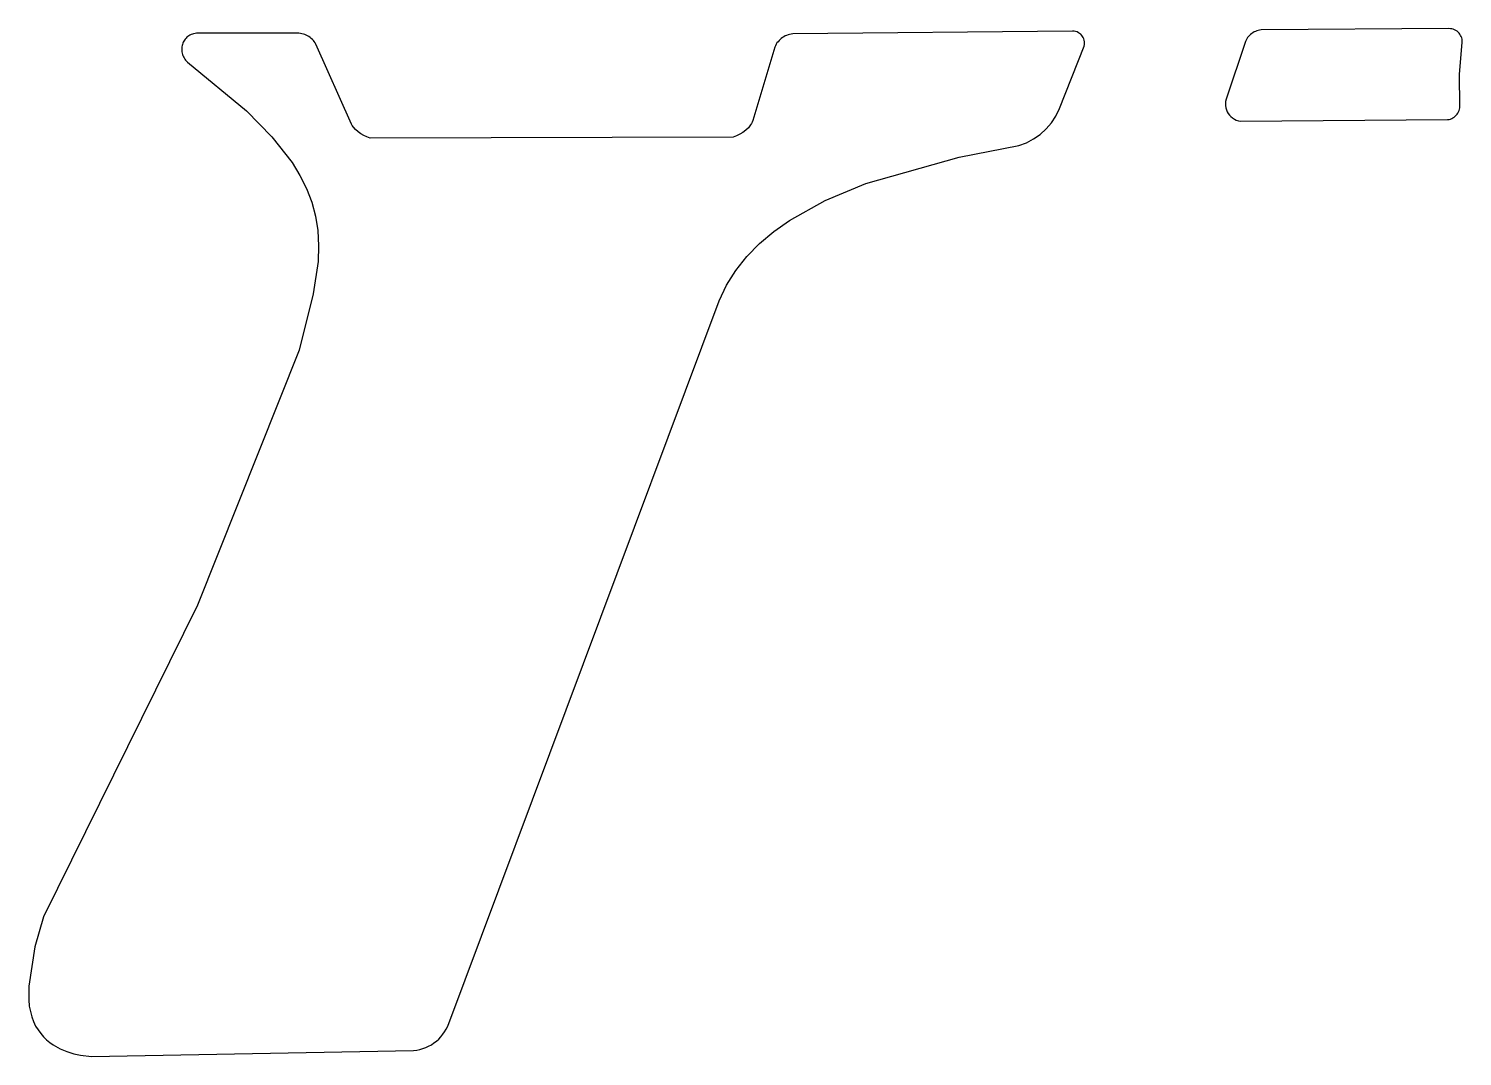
# Model space of a CAD drawing. Header units: millimetres. Extents: x 11 to 139, y -292 to -201.
import ezdxf

# ---------------------------------------------------------------- set-up
doc = ezdxf.new("R2010")
doc.units = ezdxf.units.MM
doc.layers.add('Layer 1', color=5, linetype='Continuous')

msp = doc.modelspace()

# ---------------------------------------------------------------- linework, layer by layer
at = {"layer": 'Layer 1'}
for points in [[(104.1, -200.89), (79.09, -201.13), (78.95, -201.15), (78.81, -201.17), (78.67, -201.21), (78.54, -201.26), (78.41, -201.31), (78.29, -201.38), (78.17, -201.45), (78.06, -201.53), (77.96, -201.62), (77.86, -201.72), (77.77, -201.83), (77.68, -201.94), (77.61, -202.06), (77.54, -202.19), (77.48, -202.32), (75.53, -208.86), (75.47, -209.01), (75.4, -209.14), (75.32, -209.27), (75.12, -209.52), (74.9, -209.74), (74.64, -209.93), (74.36, -210.1), (74.07, -210.24), (73.75, -210.35), (41.33, -210.44), (41.03, -210.33), (40.75, -210.2), (40.48, -210.05), (40.24, -209.87), (40.01, -209.67), (39.82, -209.45), (39.73, -209.32), (39.66, -209.2), (36.48, -202.05), (36.41, -201.94), (36.33, -201.82), (36.25, -201.72), (36.16, -201.62), (36.06, -201.53), (35.95, -201.44), (35.85, -201.37), (35.73, -201.3), (35.61, -201.24), (35.49, -201.18), (35.36, -201.14), (35.23, -201.11), (35.09, -201.08), (34.96, -201.07), (25.8, -201.07), (25.68, -201.08), (25.55, -201.11), (25.44, -201.14), (25.33, -201.18), (25.22, -201.23), (25.12, -201.29), (25.03, -201.36), (24.95, -201.43), (24.87, -201.51), (24.8, -201.59), (24.73, -201.68), (24.67, -201.77), (24.62, -201.87), (24.58, -201.97), (24.55, -202.08), (24.52, -202.18), (24.5, -202.29), (24.48, -202.4), (24.48, -202.51), (24.48, -202.63), (24.5, -202.74), (24.52, -202.85), (24.55, -202.96), (24.58, -203.07), (24.63, -203.18), (24.69, -203.28), (24.75, -203.39), (24.83, -203.48), (24.91, -203.58), (25, -203.67), (30.26, -208.01), (32.55, -210.32), (34.34, -212.61), (35.05, -213.77), (35.64, -214.95), (36.1, -216.16), (36.44, -217.41), (36.64, -218.71), (36.72, -220.06), (36.68, -221.47), (36.23, -224.37), (34.97, -229.39), (25.88, -252.19), (12.14, -280.03), (11.37, -282.71), (10.81, -286.24), (10.81, -287.45), (10.86, -288), (10.96, -288.5), (11.09, -288.97), (11.25, -289.39), (11.43, -289.79), (11.65, -290.14), (11.88, -290.47), (12.14, -290.76), (12.41, -291.03), (12.69, -291.26), (12.99, -291.47), (13.61, -291.82), (14.23, -292.08), (14.85, -292.27), (15.43, -292.39), (16.41, -292.5), (45.2, -291.98), (45.49, -291.94), (45.76, -291.88), (46.03, -291.81), (46.3, -291.71), (46.55, -291.59), (46.79, -291.46), (47.02, -291.3), (47.24, -291.14), (47.45, -290.95), (47.64, -290.75), (47.82, -290.53), (47.98, -290.3), (48.13, -290.06), (48.25, -289.8), (72.52, -224.99), (73.18, -223.58), (74.01, -222.26), (74.99, -221.03), (76.12, -219.87), (77.39, -218.8), (78.8, -217.8), (81.99, -216.02), (85.62, -214.5), (93.97, -212.16), (99.3, -211.11), (99.98, -210.85), (100.61, -210.52), (101.2, -210.11), (101.73, -209.62), (102.2, -209.08), (102.6, -208.47), (102.92, -207.81), (105.13, -202.22), (105.16, -202.09), (105.17, -201.96), (105.16, -201.83), (105.14, -201.7), (105.1, -201.58), (105.05, -201.46), (104.99, -201.36), (104.91, -201.26), (104.82, -201.16), (104.72, -201.08), (104.62, -201.02), (104.5, -200.96), (104.37, -200.92), (104.24, -200.89)], [(137.73, -200.66), (120.94, -200.78), (120.81, -200.8), (120.68, -200.83), (120.56, -200.86), (120.44, -200.91), (120.32, -200.96), (120.21, -201.03), (120.1, -201.1), (120, -201.18), (119.91, -201.26), (119.82, -201.36), (119.74, -201.46), (119.67, -201.57), (119.61, -201.68), (119.55, -201.8), (117.81, -206.96), (117.77, -207.16), (117.75, -207.35), (117.76, -207.54), (117.79, -207.73), (117.84, -207.91), (117.91, -208.08), (118.01, -208.24), (118.12, -208.39), (118.25, -208.52), (118.39, -208.64), (118.55, -208.74), (118.72, -208.83), (118.91, -208.89), (119.11, -208.93), (137.61, -208.79), (137.74, -208.77), (137.86, -208.74), (137.98, -208.69), (138.09, -208.63), (138.19, -208.57), (138.29, -208.49), (138.38, -208.4), (138.46, -208.31), (138.52, -208.21), (138.58, -208.1), (138.63, -207.98), (138.67, -207.86), (138.69, -207.73), (138.7, -207.6), (138.68, -204.76), (138.92, -201.86), (138.92, -201.73), (138.9, -201.61), (138.87, -201.49), (138.83, -201.37), (138.77, -201.26), (138.7, -201.16), (138.63, -201.06), (138.54, -200.97), (138.45, -200.89), (138.34, -200.83), (138.23, -200.77), (138.12, -200.72), (137.99, -200.69), (137.87, -200.67)]]:
    msp.add_lwpolyline(points, close=True, dxfattribs=at)

doc.saveas('drawing.dxf')
